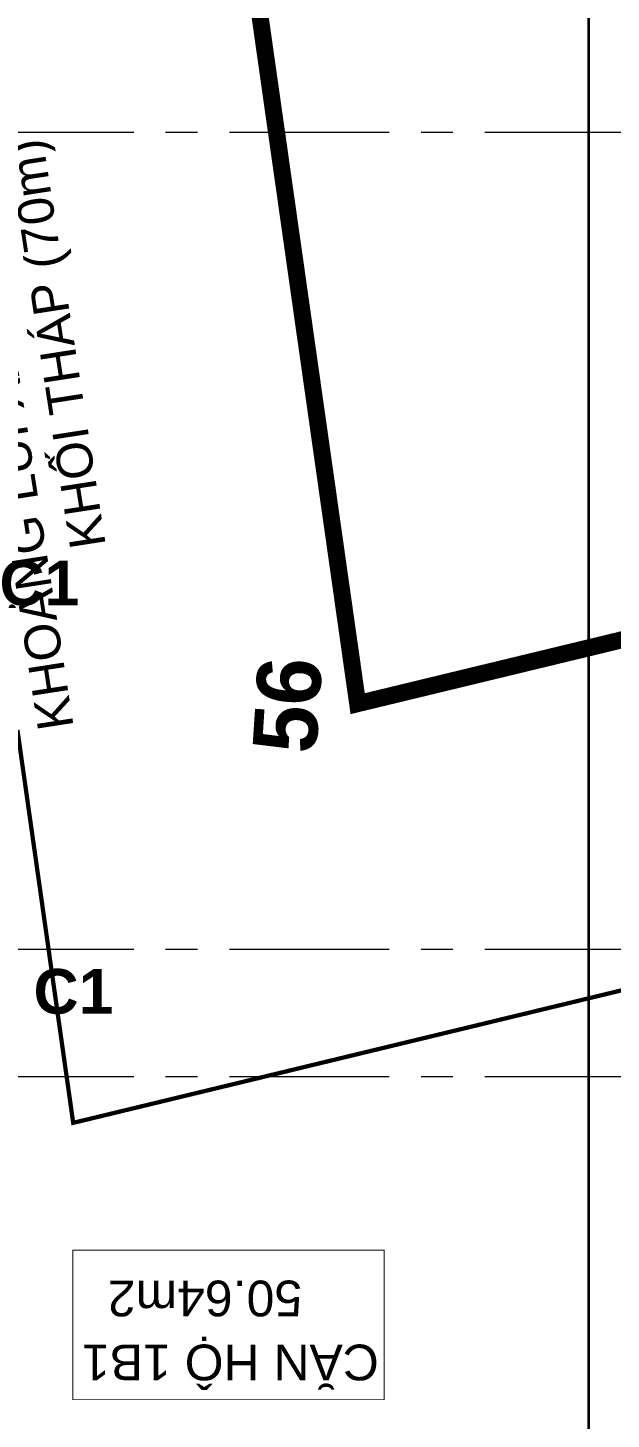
# Model space of a CAD drawing. Header units: millimetres. Extents: x -100356 to 314685, y 446 to 1273965.
# Drawn here: x 81863 to 88715, y 920224 to 936576 of the extents above; entities that cross this region are included whole.
import ezdxf
from ezdxf.xclip import XClip

# ---------------------------------------------------------------- set-up
doc = ezdxf.new("R2010")
doc.units = ezdxf.units.MM
doc.header["$XCLIPFRAME"] = 2
for name, pattern in [('20180221 BF$0$DASHDOT', [1, 0.5, -0.25, 0, -0.25]), ('CENTER', [2, 1.25, -0.25, 0.25, -0.25]), ('DASHED2', [0.375, 0.25, -0.125])]:
    doc.linetypes.add(name, pattern=pattern)
for name, color, linetype in [('20180221 BF$0$10', 1, 'Continuous'), ('20180221 BF$0$sohieu_diem', 2, 'Continuous'), ('20180221 BF$0$TREE', 99, 'Continuous')]:
    doc.layers.add(name, color=color, linetype=linetype)
for name, color, linetype, lineweight in [('20180221 BF$0$setback', 1, 'Continuous', 13), ('A.Concrete', 7, 'Continuous', 25), ('GJ', 1, 'Continuous', 13), ('LGI', 250, 'CENTER', 9), ('luoicot', 30, 'Continuous', 13), ('TEXT', 6, 'Continuous', 20), ('Text 35', 250, 'Continuous', 15)]:
    doc.layers.add(name, color=color, linetype=linetype, lineweight=lineweight)
doc.layers.add('@area depoint', color=8, linetype='Continuous', lineweight=35, plot=False)
doc.styles.add('20180221 BF$0$VAPTIMN', font='VNI-Aptima-Bold.TTF')
doc.styles.add('ARIAL', font='Font - TrueType - Arial Bold.ttf')
doc.styles.add('VnArial', font='Font - TrueType - Arial.ttf')

# ---------------------------------------------------------------- blocks, each defined once
blk = doc.blocks.new('X-GRID')
at = {"layer": 'LGI', "ltscale": 1500}
for p, q in [((5008.8, 11100), (-57318.6, 11100)), ((5008.8, 9600), (-57318.6, 9600)), ((5008.8, 0), (-57318.6, 0))]:
    blk.add_line(p, q, dxfattribs=at)
blk = doc.blocks.new('A$C60262ED2')
at = {"rotation": 180}
blk.add_blockref('X-GRID', (7409, 51484, 0), dxfattribs=at)
at = {"layer": 'Text 35', "ltscale": 1000, "style": 'ARIAL'}
for p in [(56698, 45923, 0), (57098, 41124, 0)]:
    blk.add_text('C1', height=525, dxfattribs=at).set_placement(p)
blk = doc.blocks.new('column')
at = {"layer": 'luoicot', "ltscale": 0.5}
blk.add_blockref('A$C60262ED2', (-47109, -40384, 0), dxfattribs=at)
blk = doc.blocks.new('SITE')
at = {"layer": 'GJ', "color": 2, "linetype": 'DASHED2', "ltscale": 200, "const_width": 50, "elevation": 0}
blk.add_lwpolyline([(-1161, 11823), (38572, 16750), (72294, 20682), (72666, 20725), (70992, 24794), (67559, 33009), (67489, 32988), (63297, 41856), (55641, 39398), (32498, 31969), (30483, 38296), (27912, 37566), (20347, 35807), (-531, 30760), (-1186, 35377)], dxfattribs=at)
at = {"layer": 'TEXT', "extrusion": (-1.38694e-09, 5.52156e-09, 1), "insert": (-108, 29991, 0), "char_height": 420, "width": 12264.83, "attachment_point": 1, "text_direction": (-0.153315, 0.988177, 0), "style": 'VnArial'}
blk.add_mtext('\\pi5420.49001;KHOẢNG LÙI XÂY DỰNG \\P\\pi7471.49956;KHỐI THÁP (70m)', dxfattribs=at)
blk = doc.blocks.new('20180221 BF$0$hientrang')
at = {"layer": '20180221 BF$0$10', "color": 1, "linetype": 'Continuous'}
for p, q in [((-70963, 47371, 0), (-59640, 49717, 0)), ((-65904, 31044, 0), (-70963, 47371, 0))]:
    blk.add_line(p, q, dxfattribs=at)
at = {"layer": '20180221 BF$0$10', "color": 1}
for p, q in [((-70963, 47371, 0), (-59640, 49717, 0)), ((-65904, 31044, 0), (-70963, 47371, 0))]:
    blk.add_line(p, q, dxfattribs=at)
at = {"layer": '20180221 BF$0$setback', "color": 1, "linetype": '20180221 BF$0$DASHDOT', "ltscale": 200, "const_width": 200, "elevation": 0}
blk.add_lwpolyline([(-65904, 31044), (-70963, 47371), (-59640, 49717), (-60096, 53327), (-60608, 59668), (-61226, 68669), (-61471, 72759), (-61686, 76809), (-62001, 80760), (-62336, 84950), (-62414, 86030), (-62640, 89520), (-63032, 95421), (-63159, 98001), (-63208, 99311), (-63663, 102732), (-63312, 103421), (-62752, 103571), (-59442, 103696), (-40123, 104992), (-32510, 105502), (-33314, 110103)], dxfattribs=at)
at = {"layer": '20180221 BF$0$sohieu_diem', "color": 3, "const_width": 93.8, "elevation": 0}
blk.add_lwpolyline([(-71010, 47371, 1), (-70917, 47371, 1)], format="xyb", close=True, dxfattribs=at)
at = {"layer": '20180221 BF$0$sohieu_diem', "color": 3, "style": '20180221 BF$0$VAPTIMN'}
blk.add_text('56', height=750, rotation=359.9273, dxfattribs=at).set_placement((-71590, 47821, 0))

msp = doc.modelspace()

# ---------------------------------------------------------------- linework, layer by layer
at = {"layer": '@area depoint', "ltscale": 0.5, "elevation": 0}
msp.add_lwpolyline([(29051.7, 877836.8), (88451.7, 877836.8), (88451.7, 961836.8), (29051.7, 961836.8)], close=True, dxfattribs=at)
at = {"layer": 'TEXT', "const_width": 10, "elevation": 0}
msp.add_lwpolyline([(82391.9, 922210.2), (86048, 922210.2), (86048, 920453.8), (82391.9, 920453.8)], close=True, dxfattribs=at)

# ---------------------------------------------------------------- block references
at = {"layer": '20180221 BF$0$TREE'}
ref = msp.add_blockref('20180221 BF$0$hientrang', (137502.3, 996458.1, 0), dxfattribs=dict(at, rotation=86.37342821610302))
XClip(ref).set_block_clipping_path([(-133148.1755428242, 112075.9558377523), (-124131.7889780848, -30182.5877385634), (-23551.8986045148, -23807.8059542924), (-32568.2851692542, 118450.7376220233)])
at = {"layer": 'A.Concrete'}
msp.add_blockref('column', (71940.7, 924250, 0), dxfattribs=at)
at = {"layer": 'GJ'}
msp.add_blockref('SITE', (82927, 892947, 0), dxfattribs=at)

# ---------------------------------------------------------------- texts
at = {"layer": 'TEXT', "style": 'VnArial'}
for s, p in [('50.64m2', (85085.3, 921853.3, 0)), ('CĂN HỘ 1B1', (85987, 921101.2, 0))]:
    msp.add_text(s, height=420, rotation=180, dxfattribs=at).set_placement(p)

doc.saveas('drawing.dxf')
